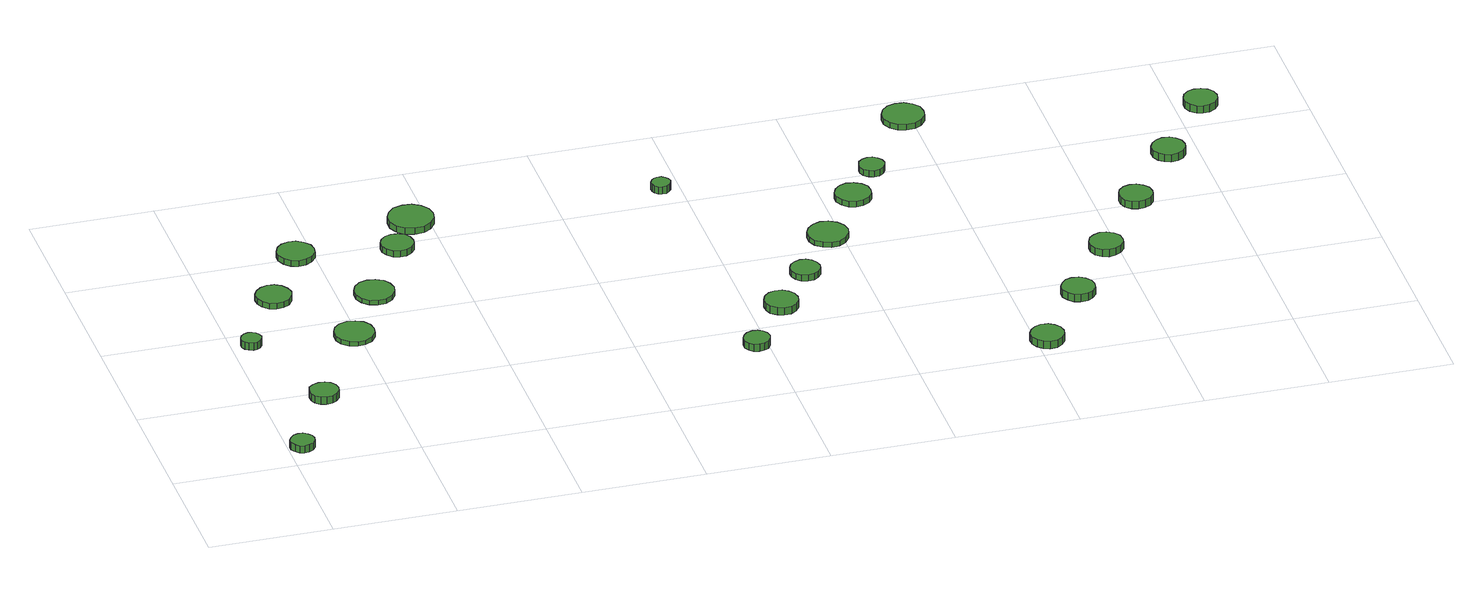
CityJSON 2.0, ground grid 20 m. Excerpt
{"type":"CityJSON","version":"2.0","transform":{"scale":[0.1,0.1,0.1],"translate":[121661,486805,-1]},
"CityObjects":{
"tree1":{"type":"SolitaryVegetationObject","attributes":{"function":"something"},"geometry":[{"type":"MultiSurface","lod":"1","boundaries":[[[0,1,2,3,4,5,6,7,8,9,10,11,12,13,14]],[[15,16,17,18,19,20,21,22,23,24,25,26,27,28,29]],[[0,29,28,1]],[[1,28,27,2]],[[2,27,26,3]],[[3,26,25,4]],[[4,25,24,5]],[[5,24,23,6]],[[6,23,22,7]],[[7,22,21,8]],[[8,21,20,9]],[[9,20,19,10]],[[10,19,18,11]],[[11,18,17,12]],[[12,17,16,13]],[[13,16,15,14]],[[14,15,29,0]]]}]},
"tree2":{"type":"SolitaryVegetationObject","attributes":{"function":"something"},"geometry":[{"type":"MultiSurface","lod":"1","boundaries":[[[30,31,32,33,34,35,36,37,38,39,40,41,42,43,44]],[[45,46,47,48,49,50,51,52,53,54,55,56,57,58,59]],[[30,59,58,31]],[[31,58,57,32]],[[32,57,56,33]],[[33,56,55,34]],[[34,55,54,35]],[[35,54,53,36]],[[36,53,52,37]],[[37,52,51,38]],[[38,51,50,39]],[[39,50,49,40]],[[40,49,48,41]],[[41,48,47,42]],[[42,47,46,43]],[[43,46,45,44]],[[44,45,59,30]]]}]},
"tree3":{"type":"SolitaryVegetationObject","attributes":{"function":"something"},"geometry":[{"type":"MultiSurface","lod":"1","boundaries":[[[60,61,62,63,64,65,66,67,68,69,70,71,72,73,74]],[[75,76,77,78,79,80,81,82,83,84,85,86,87,88,89]],[[60,89,88,61]],[[61,88,87,62]],[[62,87,86,63]],[[63,86,85,64]],[[64,85,84,65]],[[65,84,83,66]],[[66,83,82,67]],[[67,82,81,68]],[[68,81,80,69]],[[69,80,79,70]],[[70,79,78,71]],[[71,78,77,72]],[[72,77,76,73]],[[73,76,75,74]],[[74,75,89,60]]]}]},
"tree4":{"type":"SolitaryVegetationObject","attributes":{"function":"something"},"geometry":[{"type":"MultiSurface","lod":"1","boundaries":[[[90,91,92,93,94,95,96,97,98,99,100,101,102,103,104]],[[105,106,107,108,109,110,111,112,113,114,115,116,117,118,119]],[[90,119,118,91]],[[91,118,117,92]],[[92,117,116,93]],[[93,116,115,94]],[[94,115,114,95]],[[95,114,113,96]],[[96,113,112,97]],[[97,112,111,98]],[[98,111,110,99]],[[99,110,109,100]],[[100,109,108,101]],[[101,108,107,102]],[[102,107,106,103]],[[103,106,105,104]],[[104,105,119,90]]]}]},
"tree5":{"type":"SolitaryVegetationObject","attributes":{"function":"something"},"geometry":[{"type":"MultiSurface","lod":"1","boundaries":[[[120,121,122,123,124,125,126,127,128,129,130,131,132,133,134]],[[135,136,137,138,139,140,141,142,143,144,145,146,147,148,149]],[[120,149,148,121]],[[121,148,147,122]],[[122,147,146,123]],[[123,146,145,124]],[[124,145,144,125]],[[125,144,143,126]],[[126,143,142,127]],[[127,142,141,128]],[[128,141,140,129]],[[129,140,139,130]],[[130,139,138,131]],[[131,138,137,132]],[[132,137,136,133]],[[133,136,135,134]],[[134,135,149,120]]]}]},
"tree6":{"type":"SolitaryVegetationObject","attributes":{"function":"something"},"geometry":[{"type":"MultiSurface","lod":"1","boundaries":[[[150,151,152,153,154,155,156,157,158,159,160,161,162,163,164]],[[165,166,167,168,169,170,171,172,173,174,175,176,177,178,179]],[[150,179,178,151]],[[151,178,177,152]],[[152,177,176,153]],[[153,176,175,154]],[[154,175,174,155]],[[155,174,173,156]],[[156,173,172,157]],[[157,172,171,158]],[[158,171,170,159]],[[159,170,169,160]],[[160,169,168,161]],[[161,168,167,162]],[[162,167,166,163]],[[163,166,165,164]],[[164,165,179,150]]]}]},
"tree7":{"type":"SolitaryVegetationObject","attributes":{"function":"something"},"geometry":[{"type":"MultiSurface","lod":"1","boundaries":[[[180,181,182,183,184,185,186,187,188,189,190,191,192,193,194]],[[195,196,197,198,199,200,201,202,203,204,205,206,207,208,209]],[[180,209,208,181]],[[181,208,207,182]],[[182,207,206,183]],[[183,206,205,184]],[[184,205,204,185]],[[185,204,203,186]],[[186,203,202,187]],[[187,202,201,188]],[[188,201,200,189]],[[189,200,199,190]],[[190,199,198,191]],[[191,198,197,192]],[[192,197,196,193]],[[193,196,195,194]],[[194,195,209,180]]]}]},
"tree8":{"type":"SolitaryVegetationObject","attributes":{"function":"something"},"geometry":[{"type":"MultiSurface","lod":"1","boundaries":[[[210,211,212,213,214,215,216,217,218,219,220,221,222,223,224]],[[225,226,227,228,229,230,231,232,233,234,235,236,237,238,239]],[[210,239,238,211]],[[211,238,237,212]],[[212,237,236,213]],[[213,236,235,214]],[[214,235,234,215]],[[215,234,233,216]],[[216,233,232,217]],[[217,232,231,218]],[[218,231,230,219]],[[219,230,229,220]],[[220,229,228,221]],[[221,228,227,222]],[[222,227,226,223]],[[223,226,225,224]],[[224,225,239,210]]]}]},
"tree9":{"type":"SolitaryVegetationObject","attributes":{"function":"something"},"geometry":[{"type":"MultiSurface","lod":"1","boundaries":[[[240,241,242,243,244,245,246,247,248,249,250,251,252,253,254]],[[255,256,257,258,259,260,261,262,263,264,265,266,267,268,269]],[[240,269,268,241]],[[241,268,267,242]],[[242,267,266,243]],[[243,266,265,244]],[[244,265,264,245]],[[245,264,263,246]],[[246,263,262,247]],[[247,262,261,248]],[[248,261,260,249]],[[249,260,259,250]],[[250,259,258,251]],[[251,258,257,252]],[[252,257,256,253]],[[253,256,255,254]],[[254,255,269,240]]]}]},
"tree10":{"type":"SolitaryVegetationObject","attributes":{"function":"something"},"geometry":[{"type":"MultiSurface","lod":"1","boundaries":[[[270,271,272,273,274,275,276,277,278,279,280,281,282,283,284]],[[285,286,287,288,289,290,291,292,293,294,295,296,297,298,299]],[[270,299,298,271]],[[271,298,297,272]],[[272,297,296,273]],[[273,296,295,274]],[[274,295,294,275]],[[275,294,293,276]],[[276,293,292,277]],[[277,292,291,278]],[[278,291,290,279]],[[279,290,289,280]],[[280,289,288,281]],[[281,288,287,282]],[[282,287,286,283]],[[283,286,285,284]],[[284,285,299,270]]]}]},
"tree11":{"type":"SolitaryVegetationObject","attributes":{"function":"something"},"geometry":[{"type":"MultiSurface","lod":"1","boundaries":[[[300,301,302,303,304,305,306,307,308,309,310,311,312,313,314]],[[315,316,317,318,319,320,321,322,323,324,325,326,327,328,329]],[[300,329,328,301]],[[301,328,327,302]],[[302,327,326,303]],[[303,326,325,304]],[[304,325,324,305]],[[305,324,323,306]],[[306,323,322,307]],[[307,322,321,308]],[[308,321,320,309]],[[309,320,319,310]],[[310,319,318,311]],[[311,318,317,312]],[[312,317,316,313]],[[313,316,315,314]],[[314,315,329,300]]]}]},
"tree12":{"type":"SolitaryVegetationObject","attributes":{"function":"something"},"geometry":[{"type":"MultiSurface","lod":"1","boundaries":[[[330,331,332,333,334,335,336,337,338,339,340,341,342,343,344]],[[345,346,347,348,349,350,351,352,353,354,355,356,357,358,359]],[[330,359,358,331]],[[331,358,357,332]],[[332,357,356,333]],[[333,356,355,334]],[[334,355,354,335]],[[335,354,353,336]],[[336,353,352,337]],[[337,352,351,338]],[[338,351,350,339]],[[339,350,349,340]],[[340,349,348,341]],[[341,348,347,342]],[[342,347,346,343]],[[343,346,345,344]],[[344,345,359,330]]]}]},
"tree13":{"type":"SolitaryVegetationObject","attributes":{"function":"something"},"geometry":[{"type":"MultiSurface","lod":"1","boundaries":[[[360,361,362,363,364,365,366,367,368,369,370,371,372,373,374]],[[375,376,377,378,379,380,381,382,383,384,385,386,387,388,389]],[[360,389,388,361]],[[361,388,387,362]],[[362,387,386,363]],[[363,386,385,364]],[[364,385,384,365]],[[365,384,383,366]],[[366,383,382,367]],[[367,382,381,368]],[[368,381,380,369]],[[369,380,379,370]],[[370,379,378,371]],[[371,378,377,372]],[[372,377,376,373]],[[373,376,375,374]],[[374,375,389,360]]]}]},
"tree14":{"type":"SolitaryVegetationObject","attributes":{"function":"something"},"geometry":[{"type":"MultiSurface","lod":"1","boundaries":[[[390,391,392,393,394,395,396,397,398,399,400,401,402,403,404]],[[405,406,407,408,409,410,411,412,413,414,415,416,417,418,419]],[[390,419,418,391]],[[391,418,417,392]],[[392,417,416,393]],[[393,416,415,394]],[[394,415,414,395]],[[395,414,413,396]],[[396,413,412,397]],[[397,412,411,398]],[[398,411,410,399]],[[399,410,409,400]],[[400,409,408,401]],[[401,408,407,402]],[[402,407,406,403]],[[403,406,405,404]],[[404,405,419,390]]]}]},
"tree15":{"type":"SolitaryVegetationObject","attributes":{"function":"something"},"geometry":[{"type":"MultiSurface","lod":"1","boundaries":[[[420,421,422,423,424,425,426,427,428,429,430,431,432,433,434]],[[435,436,437,438,439,440,441,442,443,444,445,446,447,448,449]],[[420,449,448,421]],[[421,448,447,422]],[[422,447,446,423]],[[423,446,445,424]],[[424,445,444,425]],[[425,444,443,426]],[[426,443,442,427]],[[427,442,441,428]],[[428,441,440,429]],[[429,440,439,430]],[[430,439,438,431]],[[431,438,437,432]],[[432,437,436,433]],[[433,436,435,434]],[[434,435,449,420]]]}]},
"tree16":{"type":"SolitaryVegetationObject","attributes":{"function":"something"},"geometry":[{"type":"MultiSurface","lod":"1","boundaries":[[[450,451,452,453,454,455,456,457,458,459,460,461,462,463,464]],[[465,466,467,468,469,470,471,472,473,474,475,476,477,478,479]],[[450,479,478,451]],[[451,478,477,452]],[[452,477,476,453]],[[453,476,475,454]],[[454,475,474,455]],[[455,474,473,456]],[[456,473,472,457]],[[457,472,471,458]],[[458,471,470,459]],[[459,470,469,460]],[[460,469,468,461]],[[461,468,467,462]],[[462,467,466,463]],[[463,466,465,464]],[[464,465,479,450]]]}]},
"tree17":{"type":"SolitaryVegetationObject","attributes":{"function":"something"},"geometry":[{"type":"MultiSurface","lod":"1","boundaries":[[[480,481,482,483,484,485,486,487,488,489,490,491,492,493,494]],[[495,496,497,498,499,500,501,502,503,504,505,506,507,508,509]],[[480,509,508,481]],[[481,508,507,482]],[[482,507,506,483]],[[483,506,505,484]],[[484,505,504,485]],[[485,504,503,486]],[[486,503,502,487]],[[487,502,501,488]],[[488,501,500,489]],[[489,500,499,490]],[[490,499,498,491]],[[491,498,497,492]],[[492,497,496,493]],[[493,496,495,494]],[[494,495,509,480]]]}]},
"tree18":{"type":"SolitaryVegetationObject","attributes":{"function":"something"},"geometry":[{"type":"MultiSurface","lod":"1","boundaries":[[[510,511,512,513,514,515,516,517,518,519,520,521,522,523,524]],[[525,526,527,528,529,530,531,532,533,534,535,536,537,538,539]],[[510,539,538,511]],[[511,538,537,512]],[[512,537,536,513]],[[513,536,535,514]],[[514,535,534,515]],[[515,534,533,516]],[[516,533,532,517]],[[517,532,531,518]],[[518,531,530,519]],[[519,530,529,520]],[[520,529,528,521]],[[521,528,527,522]],[[522,527,526,523]],[[523,526,525,524]],[[524,525,539,510]]]}]},
"tree19":{"type":"SolitaryVegetationObject","attributes":{"function":"something"},"geometry":[{"type":"MultiSurface","lod":"1","boundaries":[[[540,541,542,543,544,545,546,547,548,549,550,551,552,553,554]],[[555,556,557,558,559,560,561,562,563,564,565,566,567,568,569]],[[540,569,568,541]],[[541,568,567,542]],[[542,567,566,543]],[[543,566,565,544]],[[544,565,564,545]],[[545,564,563,546]],[[546,563,562,547]],[[547,562,561,548]],[[548,561,560,549]],[[549,560,559,550]],[[550,559,558,551]],[[551,558,557,552]],[[552,557,556,553]],[[553,556,555,554]],[[554,555,569,540]]]}]},
"tree20":{"type":"SolitaryVegetationObject","attributes":{"function":"something"},"geometry":[{"type":"MultiSurface","lod":"1","boundaries":[[[570,571,572,573,574,575,576,577,578,579,580,581,582,583,584]],[[585,586,587,588,589,590,591,592,593,594,595,596,597,598,599]],[[570,599,598,571]],[[571,598,597,572]],[[572,597,596,573]],[[573,596,595,574]],[[574,595,594,575]],[[575,594,593,576]],[[576,593,592,577]],[[577,592,591,578]],[[578,591,590,579]],[[579,590,589,580]],[[580,589,588,581]],[[581,588,587,582]],[[582,587,586,583]],[[583,586,585,584]],[[584,585,599,570]]]}]},
"tree21":{"type":"SolitaryVegetationObject","attributes":{"function":"something"},"geometry":[{"type":"MultiSurface","lod":"1","boundaries":[[[600,601,602,603,604,605,606,607,608,609,610,611,612,613,614]],[[615,616,617,618,619,620,621,622,623,624,625,626,627,628,629]],[[600,629,628,601]],[[601,628,627,602]],[[602,627,626,603]],[[603,626,625,604]],[[604,625,624,605]],[[605,624,623,606]],[[606,623,622,607]],[[607,622,621,608]],[[608,621,620,609]],[[609,620,619,610]],[[610,619,618,611]],[[611,618,617,612]],[[612,617,616,613]],[[613,616,615,614]],[[614,615,629,600]]]}]},
"tree22":{"type":"SolitaryVegetationObject","attributes":{"function":"something"},"geometry":[{"type":"MultiSurface","lod":"1","boundaries":[[[630,631,632,633,634,635,636,637,638,639,640,641,642,643,644]],[[645,646,647,648,649,650,651,652,653,654,655,656,657,658,659]],[[630,659,658,631]],[[631,658,657,632]],[[632,657,656,633]],[[633,656,655,634]],[[634,655,654,635]],[[635,654,653,636]],[[636,653,652,637]],[[637,652,651,638]],[[638,651,650,639]],[[639,650,649,640]],[[640,649,648,641]],[[641,648,647,642]],[[642,647,646,643]],[[643,646,645,644]],[[644,645,659,630]]]}]},
"tree23":{"type":"SolitaryVegetationObject","attributes":{"function":"something"},"geometry":[{"type":"MultiSurface","lod":"1","boundaries":[[[660,661,662,663,664,665,666,667,668,669,670,671,672,673,674]],[[675,676,677,678,679,680,681,682,683,684,685,686,687,688,689]],[[660,689,688,661]],[[661,688,687,662]],[[662,687,686,663]],[[663,686,685,664]],[[664,685,684,665]],[[665,684,683,666]],[[666,683,682,667]],[[667,682,681,668]],[[668,681,680,669]],[[669,680,679,670]],[[670,679,678,671]],[[671,678,677,672]],[[672,677,676,673]],[[673,676,675,674]],[[674,675,689,660]]]}]}
},
"vertices":[
[41,44,24],[39,52,24],[34,58,24],[27,63,24],[19,63,24],[12,61,24],[6,55,24],[2,48,24],[2,40,24],[6,33,24],[12,27,24],[19,25,24],[27,26,24],[34,30,24],[39,36,24],[39,36,11],[34,30,11],[27,26,11],[19,25,11],[12,27,11],[6,33,11],[2,40,11],[2,48,11],[6,55,11],[12,61,11],[19,63,11],[27,63,11],[34,58,11],[39,52,11],[41,44,11],
[49,368,20],[47,374,20],[43,380,20],[37,383,20],[31,384,20],[24,382,20],[19,377,20],[16,371,20],[16,364,20],[19,358,20],[24,354,20],[31,351,20],[37,352,20],[43,356,20],[47,361,20],[47,361,7],[43,356,7],[37,352,7],[31,351,7],[24,354,7],[19,358,7],[16,364,7],[16,371,7],[19,377,7],[24,382,7],[31,384,7],[37,383,7],[43,380,7],[47,374,7],[49,368,7],
[118,178,25],[116,188,25],[110,196,25],[102,200,25],[92,201,25],[83,198,25],[75,192,25],[72,183,25],[72,173,25],[75,164,25],[83,158,25],[92,155,25],[102,156,25],[110,161,25],[116,169,25],[116,169,12],[110,161,12],[102,156,12],[92,155,12],[83,158,12],[75,164,12],[72,173,12],[72,183,12],[75,192,12],[83,198,12],[92,201,12],[102,200,12],[110,196,12],[116,188,12],[118,178,12],
[132,490,17],[129,501,17],[122,511,17],[112,517,17],[100,518,17],[89,514,17],[80,506,17],[75,496,17],[75,484,17],[80,473,17],[89,465,17],[100,461,17],[112,463,17],[122,468,17],[129,478,17],[129,478,7],[122,468,7],[112,463,7],[100,461,7],[89,465,7],[80,473,7],[75,484,7],[75,496,7],[80,506,7],[89,514,7],[100,518,7],[112,517,7],[122,511,7],[129,501,7],[132,490,7],
[224,349,16],[222,362,16],[214,373,16],[202,379,16],[189,381,16],[176,377,16],[166,368,16],[161,356,16],[161,342,16],[166,330,16],[176,321,16],[189,317,16],[202,318,16],[214,325,16],[222,336,16],[222,336,8],[214,325,8],[202,318,8],[189,317,8],[176,321,8],[166,330,8],[161,342,8],[161,356,8],[166,368,8],[176,377,8],[189,381,8],[202,379,8],[214,373,8],[222,362,8],[224,349,8],
[202,607,16],[200,619,16],[192,629,16],[181,636,16],[169,637,16],[157,633,16],[148,625,16],[143,613,16],[143,601,16],[148,590,16],[157,581,16],[169,577,16],[181,579,16],[192,585,16],[200,595,16],[200,595,6],[192,585,6],[181,579,6],[169,577,6],[157,581,6],[148,590,6],[143,601,6],[143,613,6],[148,625,6],[157,633,6],[169,637,6],[181,636,6],[192,629,6],[200,619,6],[202,607,6],
[289,462,15],[286,475,15],[279,486,15],[267,492,15],[254,494,15],[241,490,15],[231,481,15],[226,469,15],[226,455,15],[231,443,15],[241,434,15],[254,430,15],[267,431,15],[279,438,15],[286,449,15],[286,449,7],[279,438,7],[267,431,7],[254,430,7],[241,434,7],[231,443,7],[226,455,7],[226,469,7],[231,481,7],[241,490,7],[254,494,7],[267,492,7],[279,486,7],[286,475,7],[289,462,7],
[356,587,17],[354,598,17],[348,607,17],[338,612,17],[327,613,17],[317,610,17],[309,603,17],[304,593,17],[304,582,17],[309,572,17],[317,564,17],[327,561,17],[338,562,17],[348,568,17],[354,576,17],[354,576,6],[348,568,6],[338,562,6],[327,561,6],[317,564,6],[309,572,6],[304,582,6],[304,593,6],[309,603,6],[317,610,6],[327,613,6],[338,612,6],[348,607,6],[354,598,6],[356,587,6],
[408,657,17],[405,672,17],[396,684,17],[383,692,17],[368,693,17],[353,689,17],[342,678,17],[336,665,17],[336,649,17],[342,635,17],[353,625,17],[368,621,17],[383,622,17],[396,630,17],[405,642,17],[405,642,6],[396,630,6],[383,622,6],[368,621,6],[353,625,6],[342,635,6],[336,649,6],[336,665,6],[342,678,6],[353,689,6],[368,693,6],[383,692,6],[396,684,6],[405,672,6],[408,657,6],
[799,137,30],[797,146,30],[792,153,30],[785,157,30],[776,158,30],[767,155,30],[761,149,30],[757,141,30],[757,132,30],[761,124,30],[767,118,30],[776,116,30],[785,117,30],[792,121,30],[797,128,30],[797,128,17],[792,121,17],[785,117,17],[776,116,17],[767,118,17],[761,124,17],[757,132,17],[757,141,17],[761,149,17],[767,155,17],[776,158,17],[785,157,17],[792,153,17],[797,146,17],[799,137,17],
[877,252,21],[875,263,21],[868,272,21],[859,278,21],[847,279,21],[837,276,21],[828,268,21],[824,258,21],[824,246,21],[828,236,21],[837,229,21],[847,225,21],[859,226,21],[868,232,21],[875,241,21],[875,241,8],[868,232,8],[859,226,8],[847,225,8],[837,229,8],[828,236,8],[824,246,8],[824,258,8],[828,268,8],[837,276,8],[847,279,8],[859,278,8],[868,272,8],[875,263,8],[877,252,8],
[785,642,22],[783,648,22],[779,653,22],[774,657,22],[767,657,22],[761,655,22],[757,651,22],[754,645,22],[754,639,22],[757,633,22],[761,629,22],[767,627,22],[774,627,22],[779,631,22],[783,636,22],[783,636,9],[779,631,9],[774,627,9],[767,627,9],[761,629,9],[757,633,9],[754,639,9],[754,645,9],[757,651,9],[761,655,9],[767,657,9],[774,657,9],[779,653,9],[783,648,9],[785,642,9],
[938,341,17],[936,350,17],[930,359,17],[922,364,17],[912,365,17],[902,361,17],[895,355,17],[891,346,17],[891,336,17],[895,327,17],[902,320,17],[912,317,17],[922,318,17],[930,323,17],[936,331,17],[936,331,6],[930,323,6],[922,318,6],[912,317,6],[902,320,6],[895,327,6],[891,336,6],[891,346,6],[895,355,6],[902,361,6],[912,365,6],[922,364,6],[930,359,6],[936,350,6],[938,341,6],
[1011,437,15],[1008,450,15],[1000,461,15],[988,468,15],[975,470,15],[962,465,15],[952,456,15],[946,444,15],[946,430,15],[952,418,15],[962,409,15],[975,404,15],[988,406,15],[1000,413,15],[1008,424,15],[1008,424,6],[1000,413,6],[988,406,6],[975,404,6],[962,409,6],[952,418,6],[946,430,6],[946,444,6],[952,456,6],[962,465,6],[975,470,6],[988,468,6],[1000,461,6],[1008,450,6],[1011,437,6],
[1077,540,16],[1075,552,16],[1068,561,16],[1057,567,16],[1045,569,16],[1034,565,16],[1025,557,16],[1020,546,16],[1020,534,16],[1025,523,16],[1034,515,16],[1045,511,16],[1057,513,16],[1068,519,16],[1075,528,16],[1075,528,6],[1068,519,6],[1057,513,6],[1045,511,6],[1034,515,6],[1025,523,6],[1020,534,6],[1020,546,6],[1025,557,6],[1034,565,6],[1045,569,6],[1057,567,6],[1068,561,6],[1075,552,6],[1077,540,6],
[1242,36,24],[1240,47,24],[1233,56,24],[1224,62,24],[1212,63,24],[1202,59,24],[1194,52,24],[1189,42,24],[1189,30,24],[1194,20,24],[1202,13,24],[1212,9,24],[1224,10,24],[1233,16,24],[1240,25,24],[1240,25,11],[1233,16,11],[1224,10,11],[1212,9,11],[1202,13,11],[1194,20,11],[1189,30,11],[1189,42,11],[1194,52,11],[1202,59,11],[1212,63,11],[1224,62,11],[1233,56,11],[1240,47,11],[1242,36,11],
[1120,612,17],[1118,620,17],[1113,627,17],[1106,632,17],[1097,633,17],[1089,630,17],[1082,624,17],[1079,616,17],[1079,608,17],[1082,600,17],[1089,594,17],[1097,591,17],[1106,592,17],[1113,597,17],[1118,604,17],[1118,604,6],[1113,597,6],[1106,592,6],[1097,591,6],[1089,594,6],[1082,600,6],[1079,608,6],[1079,616,6],[1082,624,6],[1089,630,6],[1097,633,6],[1106,632,6],[1113,627,6],[1118,620,6],[1120,612,6],
[1328,163,21],[1326,174,21],[1319,183,21],[1310,189,21],[1298,190,21],[1288,187,21],[1280,179,21],[1275,169,21],[1275,158,21],[1280,148,21],[1288,140,21],[1298,137,21],[1310,138,21],[1319,143,21],[1326,152,21],[1326,152,8],[1319,143,8],[1310,138,8],[1298,137,8],[1288,140,8],[1280,148,8],[1275,158,8],[1275,169,8],[1280,179,8],[1288,187,8],[1298,190,8],[1310,189,8],[1319,183,8],[1326,174,8],[1328,163,8],
[1221,746,16],[1219,760,16],[1210,771,16],[1198,778,16],[1184,779,16],[1171,775,16],[1161,766,16],[1155,753,16],[1155,739,16],[1161,726,16],[1171,717,16],[1184,713,16],[1198,714,16],[1210,721,16],[1219,732,16],[1219,732,6],[1210,721,6],[1198,714,6],[1184,713,6],[1171,717,6],[1161,726,6],[1155,739,6],[1155,753,6],[1161,766,6],[1171,775,6],[1184,779,6],[1198,778,6],[1210,771,6],[1219,760,6],[1221,746,6],
[1408,284,20],[1406,295,20],[1399,304,20],[1389,310,20],[1378,311,20],[1368,307,20],[1359,300,20],[1355,290,20],[1355,279,20],[1359,268,20],[1368,261,20],[1378,257,20],[1389,259,20],[1399,264,20],[1406,273,20],[1406,273,7],[1399,264,7],[1389,259,7],[1378,257,7],[1368,261,7],[1359,268,7],[1355,279,7],[1355,290,7],[1359,300,7],[1368,307,7],[1378,311,7],[1389,310,7],[1399,304,7],[1406,295,7],[1408,284,7],
[1492,410,20],[1490,421,20],[1483,430,20],[1473,436,20],[1462,437,20],[1452,434,20],[1443,426,20],[1439,416,20],[1439,405,20],[1443,395,20],[1452,387,20],[1462,384,20],[1473,385,20],[1483,390,20],[1490,399,20],[1490,399,7],[1483,390,7],[1473,385,7],[1462,384,7],[1452,387,7],[1443,395,7],[1439,405,7],[1439,416,7],[1443,426,7],[1452,434,7],[1462,437,7],[1473,436,7],[1483,430,7],[1490,421,7],[1492,410,7],
[1579,531,21],[1577,542,21],[1570,551,21],[1561,557,21],[1549,558,21],[1539,554,21],[1531,547,21],[1526,537,21],[1526,525,21],[1531,515,21],[1539,508,21],[1549,504,21],[1561,506,21],[1570,511,21],[1577,520,21],[1577,520,8],[1570,511,8],[1561,506,8],[1549,504,8],[1539,508,8],[1531,515,8],[1526,525,8],[1526,537,8],[1531,547,8],[1539,554,8],[1549,558,8],[1561,557,8],[1570,551,8],[1577,542,8],[1579,531,8],
[1668,661,20],[1666,672,20],[1659,681,20],[1649,686,20],[1638,687,20],[1628,684,20],[1619,676,20],[1615,666,20],[1615,655,20],[1619,645,20],[1628,637,20],[1638,634,20],[1649,635,20],[1659,641,20],[1666,650,20],[1666,650,7],[1659,641,7],[1649,635,7],[1638,634,7],[1628,637,7],[1619,645,7],[1615,655,7],[1615,666,7],[1619,676,7],[1628,684,7],[1638,687,7],[1649,686,7],[1659,681,7],[1666,672,7],[1668,661,7]
]}
